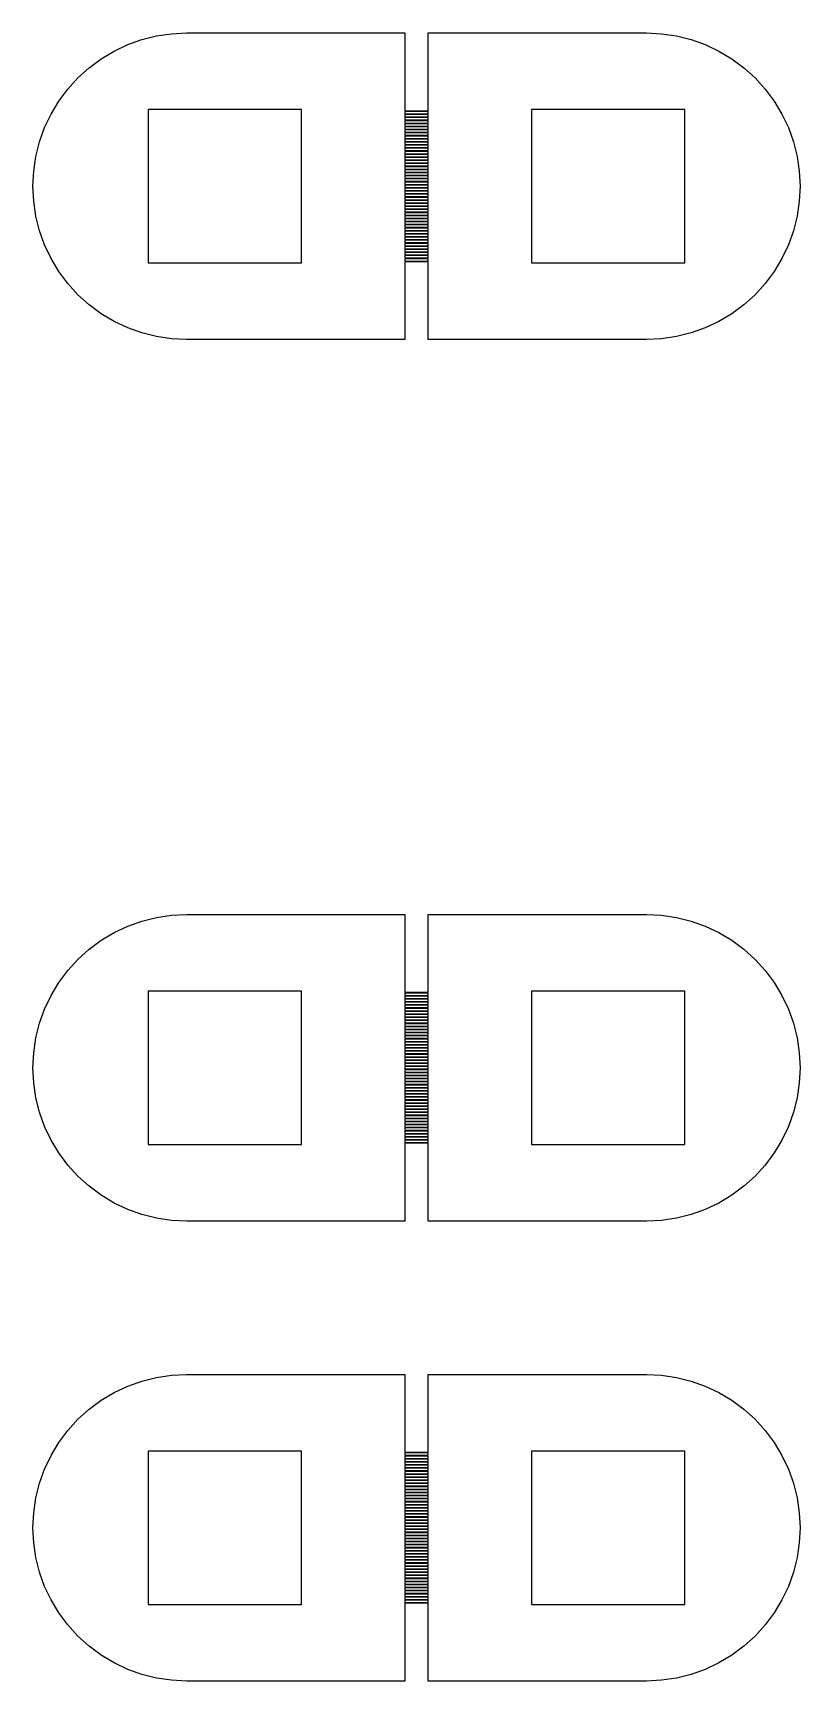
# Model space of a CAD drawing. Extents: x -16 to 83, y -18 to 83.
# Drawn here: x 36 to 46, y 36 to 57.5 of the extents above; entities that cross this region are included whole.
import ezdxf

# ---------------------------------------------------------------- set-up
doc = ezdxf.new("R2010")
doc.units = 0

msp = doc.modelspace()

# ---------------------------------------------------------------- linework, layer by layer
for p, q in [((37.2346, 57.3477), (37.4194, 57.4139)), ((37.4194, 57.4139), (37.6098, 57.4616)), ((37.6098, 57.4616), (37.804, 57.4904)), ((37.804, 57.4904), (38, 57.5)), ((38, 57.5), (40.85, 57.5)), ((40.85, 57.5), (40.85, 56.485)), ((41.15, 56.485), (41.15, 57.5)), ((41.15, 57.5), (44, 57.5)), ((44, 57.5), (44.196, 57.4904)), ((44.196, 57.4904), (44.3902, 57.4616)), ((44.3902, 57.4616), (44.5806, 57.4139)), ((44.5806, 57.4139), (44.7654, 57.3477)), ((36.8889, 57.1629), (37.0572, 57.2638)), ((37.0572, 57.2638), (37.2346, 57.3477)), ((44.7654, 57.3477), (44.9428, 57.2638)), ((44.9428, 57.2638), (45.1111, 57.1629)), ((36.5858, 56.9142), (36.7312, 57.046)), ((36.7312, 57.046), (36.8889, 57.1629)), ((45.1111, 57.1629), (45.2688, 57.046)), ((45.2688, 57.046), (45.4142, 56.9142)), ((36.3371, 56.6111), (36.454, 56.7688)), ((36.454, 56.7688), (36.5858, 56.9142)), ((45.4142, 56.9142), (45.546, 56.7688)), ((45.546, 56.7688), (45.6629, 56.6111)), ((36.2362, 56.4428), (36.3371, 56.6111)), ((45.6629, 56.6111), (45.7638, 56.4428)), ((36.1523, 56.2654), (36.2362, 56.4428)), ((39.5, 56.5), (37.5, 56.5)), ((37.5, 56.5), (37.5, 54.5)), ((39.5, 54.5), (39.5, 56.5)), ((40.85, 56.485), (41.15, 56.485)), ((41.15, 56.475), (40.85, 56.475)), ((40.85, 56.475), (40.85, 56.445)), ((40.85, 56.445), (41.15, 56.445)), ((41.15, 56.435), (40.85, 56.435)), ((40.85, 56.435), (40.85, 56.405)), ((40.85, 56.405), (41.15, 56.405)), ((41.15, 56.395), (40.85, 56.395)), ((40.85, 56.395), (40.85, 56.365)), ((40.85, 56.365), (41.15, 56.365)), ((41.15, 56.355), (40.85, 56.355)), ((40.85, 56.355), (40.85, 56.325)), ((41.15, 56.445), (41.15, 56.475)), ((41.15, 56.405), (41.15, 56.435)), ((41.15, 56.365), (41.15, 56.395)), ((41.15, 56.325), (41.15, 56.355)), ((44.5, 56.5), (42.5, 56.5)), ((42.5, 56.5), (42.5, 54.5)), ((44.5, 54.5), (44.5, 56.5)), ((45.7638, 56.4428), (45.8477, 56.2654)), ((36.0861, 56.0806), (36.1523, 56.2654)), ((40.85, 56.325), (41.15, 56.325)), ((41.15, 56.315), (40.85, 56.315)), ((40.85, 56.315), (40.85, 56.285)), ((40.85, 56.285), (41.15, 56.285)), ((41.15, 56.275), (40.85, 56.275)), ((40.85, 56.275), (40.85, 56.245)), ((40.85, 56.245), (41.15, 56.245)), ((41.15, 56.235), (40.85, 56.235)), ((40.85, 56.235), (40.85, 56.205)), ((40.85, 56.205), (41.15, 56.205)), ((41.15, 56.195), (40.85, 56.195)), ((40.85, 56.195), (40.85, 56.165)), ((40.85, 56.165), (41.15, 56.165)), ((41.15, 56.155), (40.85, 56.155)), ((40.85, 56.155), (40.85, 56.125)), ((40.85, 56.125), (41.15, 56.125)), ((41.15, 56.115), (40.85, 56.115)), ((40.85, 56.115), (40.85, 56.085)), ((41.15, 56.285), (41.15, 56.315)), ((41.15, 56.245), (41.15, 56.275)), ((41.15, 56.205), (41.15, 56.235)), ((41.15, 56.165), (41.15, 56.195)), ((41.15, 56.125), (41.15, 56.155)), ((41.15, 56.085), (41.15, 56.115)), ((45.8477, 56.2654), (45.9139, 56.0806)), ((36.0384, 55.8902), (36.0861, 56.0806)), ((40.85, 56.085), (41.15, 56.085)), ((41.15, 56.075), (40.85, 56.075)), ((40.85, 56.075), (40.85, 56.045)), ((40.85, 56.045), (41.15, 56.045)), ((41.15, 56.035), (40.85, 56.035)), ((40.85, 56.035), (40.85, 56.005)), ((40.85, 56.005), (41.15, 56.005)), ((41.15, 55.995), (40.85, 55.995)), ((40.85, 55.995), (40.85, 55.965)), ((40.85, 55.965), (41.15, 55.965)), ((41.15, 55.955), (40.85, 55.955)), ((40.85, 55.955), (40.85, 55.925)), ((40.85, 55.925), (41.15, 55.925)), ((41.15, 55.915), (40.85, 55.915)), ((40.85, 55.915), (40.85, 55.885)), ((41.15, 56.045), (41.15, 56.075)), ((41.15, 56.005), (41.15, 56.035)), ((41.15, 55.965), (41.15, 55.995)), ((41.15, 55.925), (41.15, 55.955)), ((41.15, 55.885), (41.15, 55.915)), ((45.9139, 56.0806), (45.9616, 55.8902)), ((36, 55.5), (36.0096, 55.696)), ((36.0096, 55.696), (36.0384, 55.8902)), ((40.85, 55.885), (41.15, 55.885)), ((41.15, 55.875), (40.85, 55.875)), ((40.85, 55.875), (40.85, 55.845)), ((40.85, 55.845), (41.15, 55.845)), ((41.15, 55.835), (40.85, 55.835)), ((40.85, 55.835), (40.85, 55.805)), ((40.85, 55.805), (41.15, 55.805)), ((41.15, 55.795), (40.85, 55.795)), ((40.85, 55.795), (40.85, 55.765)), ((40.85, 55.765), (41.15, 55.765)), ((41.15, 55.755), (40.85, 55.755)), ((40.85, 55.755), (40.85, 55.725)), ((40.85, 55.725), (41.15, 55.725)), ((41.15, 55.715), (40.85, 55.715)), ((40.85, 55.715), (40.85, 55.685)), ((40.85, 55.685), (41.15, 55.685)), ((41.15, 55.845), (41.15, 55.875)), ((41.15, 55.805), (41.15, 55.835)), ((41.15, 55.765), (41.15, 55.795)), ((41.15, 55.725), (41.15, 55.755)), ((41.15, 55.685), (41.15, 55.715)), ((45.9616, 55.8902), (45.9904, 55.696)), ((45.9904, 55.696), (46, 55.5)), ((36.0096, 55.304), (36, 55.5)), ((41.15, 55.675), (40.85, 55.675)), ((40.85, 55.675), (40.85, 55.645)), ((40.85, 55.645), (41.15, 55.645)), ((41.15, 55.635), (40.85, 55.635)), ((40.85, 55.635), (40.85, 55.605)), ((40.85, 55.605), (41.15, 55.605)), ((41.15, 55.595), (40.85, 55.595)), ((40.85, 55.595), (40.85, 55.565)), ((40.85, 55.565), (41.15, 55.565)), ((41.15, 55.555), (40.85, 55.555)), ((40.85, 55.555), (40.85, 55.525)), ((40.85, 55.525), (41.15, 55.525)), ((41.15, 55.515), (40.85, 55.515)), ((40.85, 55.515), (40.85, 55.485)), ((40.85, 55.485), (41.15, 55.485)), ((41.15, 55.475), (40.85, 55.475)), ((40.85, 55.475), (40.85, 55.445)), ((41.15, 55.645), (41.15, 55.675)), ((41.15, 55.605), (41.15, 55.635)), ((41.15, 55.565), (41.15, 55.595)), ((41.15, 55.525), (41.15, 55.555)), ((41.15, 55.485), (41.15, 55.515)), ((41.15, 55.445), (41.15, 55.475)), ((46, 55.5), (45.9904, 55.304)), ((36.0384, 55.1098), (36.0096, 55.304)), ((40.85, 55.445), (41.15, 55.445)), ((41.15, 55.435), (40.85, 55.435)), ((40.85, 55.435), (40.85, 55.405)), ((40.85, 55.405), (41.15, 55.405)), ((41.15, 55.395), (40.85, 55.395)), ((40.85, 55.395), (40.85, 55.365)), ((40.85, 55.365), (41.15, 55.365)), ((41.15, 55.355), (40.85, 55.355)), ((40.85, 55.355), (40.85, 55.325)), ((40.85, 55.325), (41.15, 55.325)), ((41.15, 55.315), (40.85, 55.315)), ((40.85, 55.315), (40.85, 55.285)), ((40.85, 55.285), (41.15, 55.285)), ((41.15, 55.275), (40.85, 55.275)), ((40.85, 55.275), (40.85, 55.245)), ((41.15, 55.405), (41.15, 55.435)), ((41.15, 55.365), (41.15, 55.395)), ((41.15, 55.325), (41.15, 55.355)), ((41.15, 55.285), (41.15, 55.315)), ((41.15, 55.245), (41.15, 55.275)), ((45.9904, 55.304), (45.9616, 55.1098)), ((36.0861, 54.9194), (36.0384, 55.1098)), ((40.85, 55.245), (41.15, 55.245)), ((41.15, 55.235), (40.85, 55.235)), ((40.85, 55.235), (40.85, 55.205)), ((40.85, 55.205), (41.15, 55.205)), ((41.15, 55.195), (40.85, 55.195)), ((40.85, 55.195), (40.85, 55.165)), ((40.85, 55.165), (41.15, 55.165)), ((41.15, 55.155), (40.85, 55.155)), ((40.85, 55.155), (40.85, 55.125)), ((40.85, 55.125), (41.15, 55.125)), ((41.15, 55.115), (40.85, 55.115)), ((40.85, 55.115), (40.85, 55.085)), ((40.85, 55.085), (41.15, 55.085)), ((41.15, 55.075), (40.85, 55.075)), ((40.85, 55.075), (40.85, 55.045)), ((40.85, 55.045), (41.15, 55.045)), ((41.15, 55.205), (41.15, 55.235)), ((41.15, 55.165), (41.15, 55.195)), ((41.15, 55.125), (41.15, 55.155)), ((41.15, 55.085), (41.15, 55.115)), ((41.15, 55.045), (41.15, 55.075)), ((45.9616, 55.1098), (45.9139, 54.9194)), ((36.1523, 54.7346), (36.0861, 54.9194)), ((41.15, 55.035), (40.85, 55.035)), ((40.85, 55.035), (40.85, 55.005)), ((40.85, 55.005), (41.15, 55.005)), ((41.15, 54.995), (40.85, 54.995)), ((40.85, 54.995), (40.85, 54.965)), ((40.85, 54.965), (41.15, 54.965)), ((41.15, 54.955), (40.85, 54.955)), ((40.85, 54.955), (40.85, 54.925)), ((40.85, 54.925), (41.15, 54.925)), ((41.15, 54.915), (40.85, 54.915)), ((40.85, 54.915), (40.85, 54.885)), ((40.85, 54.885), (41.15, 54.885)), ((41.15, 54.875), (40.85, 54.875)), ((40.85, 54.875), (40.85, 54.845)), ((40.85, 54.845), (41.15, 54.845)), ((41.15, 54.835), (40.85, 54.835)), ((40.85, 54.835), (40.85, 54.805)), ((41.15, 55.005), (41.15, 55.035)), ((41.15, 54.965), (41.15, 54.995)), ((41.15, 54.925), (41.15, 54.955)), ((41.15, 54.885), (41.15, 54.915)), ((41.15, 54.845), (41.15, 54.875)), ((41.15, 54.805), (41.15, 54.835)), ((45.9139, 54.9194), (45.8477, 54.7346)), ((36.2362, 54.5572), (36.1523, 54.7346)), ((40.85, 54.805), (41.15, 54.805)), ((41.15, 54.795), (40.85, 54.795)), ((40.85, 54.795), (40.85, 54.765)), ((40.85, 54.765), (41.15, 54.765)), ((41.15, 54.755), (40.85, 54.755)), ((40.85, 54.755), (40.85, 54.725)), ((40.85, 54.725), (41.15, 54.725)), ((41.15, 54.715), (40.85, 54.715)), ((40.85, 54.715), (40.85, 54.685)), ((40.85, 54.685), (41.15, 54.685)), ((41.15, 54.675), (40.85, 54.675)), ((40.85, 54.675), (40.85, 54.645)), ((40.85, 54.645), (41.15, 54.645)), ((41.15, 54.635), (40.85, 54.635)), ((40.85, 54.635), (40.85, 54.605)), ((41.15, 54.765), (41.15, 54.795)), ((41.15, 54.725), (41.15, 54.755)), ((41.15, 54.685), (41.15, 54.715)), ((41.15, 54.645), (41.15, 54.675)), ((41.15, 54.605), (41.15, 54.635)), ((45.8477, 54.7346), (45.7638, 54.5572)), ((36.3371, 54.3889), (36.2362, 54.5572)), ((37.5, 54.5), (39.5, 54.5)), ((40.85, 54.605), (41.15, 54.605)), ((41.15, 54.595), (40.85, 54.595)), ((40.85, 54.595), (40.85, 54.565)), ((40.85, 54.565), (41.15, 54.565)), ((41.15, 54.555), (40.85, 54.555)), ((40.85, 54.555), (40.85, 54.525)), ((40.85, 54.525), (41.15, 54.525)), ((41.15, 54.515), (40.85, 54.515)), ((40.85, 54.515), (40.85, 53.5)), ((41.15, 54.565), (41.15, 54.595)), ((41.15, 54.525), (41.15, 54.555)), ((41.15, 53.5), (41.15, 54.515)), ((42.5, 54.5), (44.5, 54.5)), ((45.7638, 54.5572), (45.6629, 54.3889)), ((36.454, 54.2312), (36.3371, 54.3889)), ((36.5858, 54.0858), (36.454, 54.2312)), ((45.546, 54.2312), (45.4142, 54.0858)), ((45.6629, 54.3889), (45.546, 54.2312)), ((36.7312, 53.954), (36.5858, 54.0858)), ((45.4142, 54.0858), (45.2688, 53.954)), ((36.8889, 53.8371), (36.7312, 53.954)), ((37.0572, 53.7362), (36.8889, 53.8371)), ((45.1111, 53.8371), (44.9428, 53.7362)), ((45.2688, 53.954), (45.1111, 53.8371)), ((37.2346, 53.6523), (37.0572, 53.7362)), ((37.4194, 53.5861), (37.2346, 53.6523)), ((37.6098, 53.5384), (37.4194, 53.5861)), ((37.804, 53.5096), (37.6098, 53.5384)), ((44.3902, 53.5384), (44.196, 53.5096)), ((44.5806, 53.5861), (44.3902, 53.5384)), ((44.7654, 53.6523), (44.5806, 53.5861)), ((44.9428, 53.7362), (44.7654, 53.6523)), ((38, 53.5), (37.804, 53.5096)), ((40.85, 53.5), (38, 53.5)), ((44, 53.5), (41.15, 53.5)), ((44.196, 53.5096), (44, 53.5)), ((37.0572, 45.7638), (37.2346, 45.8477)), ((37.2346, 45.8477), (37.4194, 45.9139)), ((37.4194, 45.9139), (37.6098, 45.9616)), ((37.6098, 45.9616), (37.804, 45.9904)), ((37.804, 45.9904), (38, 46)), ((38, 46), (40.85, 46)), ((40.85, 46), (40.85, 44.985)), ((41.15, 44.985), (41.15, 46)), ((41.15, 46), (44, 46)), ((44, 46), (44.196, 45.9904)), ((44.196, 45.9904), (44.3902, 45.9616)), ((44.3902, 45.9616), (44.5806, 45.9139)), ((44.5806, 45.9139), (44.7654, 45.8477)), ((44.7654, 45.8477), (44.9428, 45.7638)), ((36.7312, 45.546), (36.8889, 45.6629)), ((36.8889, 45.6629), (37.0572, 45.7638)), ((44.9428, 45.7638), (45.1111, 45.6629)), ((45.1111, 45.6629), (45.2688, 45.546)), ((36.454, 45.2688), (36.5858, 45.4142)), ((36.5858, 45.4142), (36.7312, 45.546)), ((45.2688, 45.546), (45.4142, 45.4142)), ((45.4142, 45.4142), (45.546, 45.2688)), ((36.3371, 45.1111), (36.454, 45.2688)), ((45.546, 45.2688), (45.6629, 45.1111)), ((36.1523, 44.7654), (36.2362, 44.9428)), ((36.2362, 44.9428), (36.3371, 45.1111)), ((39.5, 45), (37.5, 45)), ((37.5, 45), (37.5, 43)), ((39.5, 43), (39.5, 45)), ((40.85, 44.985), (41.15, 44.985)), ((41.15, 44.975), (40.85, 44.975)), ((40.85, 44.975), (40.85, 44.945)), ((40.85, 44.945), (41.15, 44.945)), ((41.15, 44.935), (40.85, 44.935)), ((40.85, 44.935), (40.85, 44.905)), ((41.15, 44.945), (41.15, 44.975)), ((41.15, 44.905), (41.15, 44.935)), ((44.5, 45), (42.5, 45)), ((42.5, 45), (42.5, 43)), ((44.5, 43), (44.5, 45)), ((45.6629, 45.1111), (45.7638, 44.9428)), ((45.7638, 44.9428), (45.8477, 44.7654)), ((36.0861, 44.5806), (36.1523, 44.7654)), ((40.85, 44.905), (41.15, 44.905)), ((41.15, 44.895), (40.85, 44.895)), ((40.85, 44.895), (40.85, 44.865)), ((40.85, 44.865), (41.15, 44.865)), ((41.15, 44.855), (40.85, 44.855)), ((40.85, 44.855), (40.85, 44.825)), ((40.85, 44.825), (41.15, 44.825)), ((41.15, 44.815), (40.85, 44.815)), ((40.85, 44.815), (40.85, 44.785)), ((40.85, 44.785), (41.15, 44.785)), ((41.15, 44.775), (40.85, 44.775)), ((40.85, 44.775), (40.85, 44.745)), ((40.85, 44.745), (41.15, 44.745)), ((41.15, 44.735), (40.85, 44.735)), ((40.85, 44.735), (40.85, 44.705)), ((41.15, 44.865), (41.15, 44.895)), ((41.15, 44.825), (41.15, 44.855)), ((41.15, 44.785), (41.15, 44.815)), ((41.15, 44.745), (41.15, 44.775)), ((41.15, 44.705), (41.15, 44.735)), ((45.8477, 44.7654), (45.9139, 44.5806)), ((36.0384, 44.3902), (36.0861, 44.5806)), ((40.85, 44.705), (41.15, 44.705)), ((41.15, 44.695), (40.85, 44.695)), ((40.85, 44.695), (40.85, 44.665)), ((40.85, 44.665), (41.15, 44.665)), ((41.15, 44.655), (40.85, 44.655)), ((40.85, 44.655), (40.85, 44.625)), ((40.85, 44.625), (41.15, 44.625)), ((41.15, 44.615), (40.85, 44.615)), ((40.85, 44.615), (40.85, 44.585)), ((40.85, 44.585), (41.15, 44.585)), ((41.15, 44.575), (40.85, 44.575)), ((40.85, 44.575), (40.85, 44.545)), ((40.85, 44.545), (41.15, 44.545)), ((41.15, 44.535), (40.85, 44.535)), ((40.85, 44.535), (40.85, 44.505)), ((40.85, 44.505), (41.15, 44.505)), ((41.15, 44.665), (41.15, 44.695)), ((41.15, 44.625), (41.15, 44.655)), ((41.15, 44.585), (41.15, 44.615)), ((41.15, 44.545), (41.15, 44.575)), ((41.15, 44.505), (41.15, 44.535)), ((45.9139, 44.5806), (45.9616, 44.3902)), ((36.0096, 44.196), (36.0384, 44.3902)), ((41.15, 44.495), (40.85, 44.495)), ((40.85, 44.495), (40.85, 44.465)), ((40.85, 44.465), (41.15, 44.465)), ((41.15, 44.455), (40.85, 44.455)), ((40.85, 44.455), (40.85, 44.425)), ((40.85, 44.425), (41.15, 44.425)), ((41.15, 44.415), (40.85, 44.415)), ((40.85, 44.415), (40.85, 44.385)), ((40.85, 44.385), (41.15, 44.385)), ((41.15, 44.375), (40.85, 44.375)), ((40.85, 44.375), (40.85, 44.345)), ((40.85, 44.345), (41.15, 44.345)), ((41.15, 44.335), (40.85, 44.335)), ((40.85, 44.335), (40.85, 44.305)), ((40.85, 44.305), (41.15, 44.305)), ((41.15, 44.295), (40.85, 44.295)), ((40.85, 44.295), (40.85, 44.265)), ((41.15, 44.465), (41.15, 44.495)), ((41.15, 44.425), (41.15, 44.455)), ((41.15, 44.385), (41.15, 44.415)), ((41.15, 44.345), (41.15, 44.375)), ((41.15, 44.305), (41.15, 44.335)), ((41.15, 44.265), (41.15, 44.295)), ((45.9616, 44.3902), (45.9904, 44.196)), ((36, 44), (36.0096, 44.196)), ((40.85, 44.265), (41.15, 44.265)), ((41.15, 44.255), (40.85, 44.255)), ((40.85, 44.255), (40.85, 44.225)), ((40.85, 44.225), (41.15, 44.225)), ((41.15, 44.215), (40.85, 44.215)), ((40.85, 44.215), (40.85, 44.185)), ((40.85, 44.185), (41.15, 44.185)), ((41.15, 44.175), (40.85, 44.175)), ((40.85, 44.175), (40.85, 44.145)), ((40.85, 44.145), (41.15, 44.145)), ((41.15, 44.135), (40.85, 44.135)), ((40.85, 44.135), (40.85, 44.105)), ((40.85, 44.105), (41.15, 44.105)), ((41.15, 44.095), (40.85, 44.095)), ((40.85, 44.095), (40.85, 44.065)), ((41.15, 44.225), (41.15, 44.255)), ((41.15, 44.185), (41.15, 44.215)), ((41.15, 44.145), (41.15, 44.175)), ((41.15, 44.105), (41.15, 44.135)), ((41.15, 44.065), (41.15, 44.095)), ((45.9904, 44.196), (46, 44)), ((36.0096, 43.804), (36, 44)), ((40.85, 44.065), (41.15, 44.065)), ((41.15, 44.055), (40.85, 44.055)), ((40.85, 44.055), (40.85, 44.025)), ((40.85, 44.025), (41.15, 44.025)), ((41.15, 44.015), (40.85, 44.015)), ((40.85, 44.015), (40.85, 43.985)), ((40.85, 43.985), (41.15, 43.985)), ((41.15, 43.975), (40.85, 43.975)), ((40.85, 43.975), (40.85, 43.945)), ((40.85, 43.945), (41.15, 43.945)), ((41.15, 43.935), (40.85, 43.935)), ((40.85, 43.935), (40.85, 43.905)), ((40.85, 43.905), (41.15, 43.905)), ((41.15, 43.895), (40.85, 43.895)), ((40.85, 43.895), (40.85, 43.865)), ((40.85, 43.865), (41.15, 43.865)), ((41.15, 44.025), (41.15, 44.055)), ((41.15, 43.985), (41.15, 44.015)), ((41.15, 43.945), (41.15, 43.975)), ((41.15, 43.905), (41.15, 43.935)), ((41.15, 43.865), (41.15, 43.895)), ((46, 44), (45.9904, 43.804)), ((36.0384, 43.6098), (36.0096, 43.804)), ((41.15, 43.855), (40.85, 43.855)), ((40.85, 43.855), (40.85, 43.825)), ((40.85, 43.825), (41.15, 43.825)), ((41.15, 43.815), (40.85, 43.815)), ((40.85, 43.815), (40.85, 43.785)), ((40.85, 43.785), (41.15, 43.785)), ((41.15, 43.775), (40.85, 43.775)), ((40.85, 43.775), (40.85, 43.745)), ((40.85, 43.745), (41.15, 43.745)), ((41.15, 43.735), (40.85, 43.735)), ((40.85, 43.735), (40.85, 43.705)), ((40.85, 43.705), (41.15, 43.705)), ((41.15, 43.695), (40.85, 43.695)), ((40.85, 43.695), (40.85, 43.665)), ((40.85, 43.665), (41.15, 43.665)), ((41.15, 43.655), (40.85, 43.655)), ((40.85, 43.655), (40.85, 43.625)), ((41.15, 43.825), (41.15, 43.855)), ((41.15, 43.785), (41.15, 43.815)), ((41.15, 43.745), (41.15, 43.775)), ((41.15, 43.705), (41.15, 43.735)), ((41.15, 43.665), (41.15, 43.695)), ((41.15, 43.625), (41.15, 43.655)), ((45.9904, 43.804), (45.9616, 43.6098)), ((36.0861, 43.4194), (36.0384, 43.6098)), ((40.85, 43.625), (41.15, 43.625)), ((41.15, 43.615), (40.85, 43.615)), ((40.85, 43.615), (40.85, 43.585)), ((40.85, 43.585), (41.15, 43.585)), ((41.15, 43.575), (40.85, 43.575)), ((40.85, 43.575), (40.85, 43.545)), ((40.85, 43.545), (41.15, 43.545)), ((41.15, 43.535), (40.85, 43.535)), ((40.85, 43.535), (40.85, 43.505)), ((40.85, 43.505), (41.15, 43.505)), ((41.15, 43.495), (40.85, 43.495)), ((40.85, 43.495), (40.85, 43.465)), ((40.85, 43.465), (41.15, 43.465)), ((41.15, 43.455), (40.85, 43.455)), ((40.85, 43.455), (40.85, 43.425)), ((41.15, 43.585), (41.15, 43.615)), ((41.15, 43.545), (41.15, 43.575)), ((41.15, 43.505), (41.15, 43.535)), ((41.15, 43.465), (41.15, 43.495)), ((41.15, 43.425), (41.15, 43.455)), ((45.9616, 43.6098), (45.9139, 43.4194)), ((36.1523, 43.2346), (36.0861, 43.4194)), ((36.2362, 43.0572), (36.1523, 43.2346)), ((40.85, 43.425), (41.15, 43.425)), ((41.15, 43.415), (40.85, 43.415)), ((40.85, 43.415), (40.85, 43.385)), ((40.85, 43.385), (41.15, 43.385)), ((41.15, 43.375), (40.85, 43.375)), ((40.85, 43.375), (40.85, 43.345)), ((40.85, 43.345), (41.15, 43.345)), ((41.15, 43.335), (40.85, 43.335)), ((40.85, 43.335), (40.85, 43.305)), ((40.85, 43.305), (41.15, 43.305)), ((41.15, 43.295), (40.85, 43.295)), ((40.85, 43.295), (40.85, 43.265)), ((40.85, 43.265), (41.15, 43.265)), ((41.15, 43.255), (40.85, 43.255)), ((40.85, 43.255), (40.85, 43.225)), ((40.85, 43.225), (41.15, 43.225)), ((41.15, 43.215), (40.85, 43.215)), ((40.85, 43.215), (40.85, 43.185)), ((41.15, 43.385), (41.15, 43.415)), ((41.15, 43.345), (41.15, 43.375)), ((41.15, 43.305), (41.15, 43.335)), ((41.15, 43.265), (41.15, 43.295)), ((41.15, 43.225), (41.15, 43.255)), ((41.15, 43.185), (41.15, 43.215)), ((45.8477, 43.2346), (45.7638, 43.0572)), ((45.9139, 43.4194), (45.8477, 43.2346)), ((36.3371, 42.8889), (36.2362, 43.0572)), ((37.5, 43), (39.5, 43)), ((40.85, 43.185), (41.15, 43.185)), ((41.15, 43.175), (40.85, 43.175)), ((40.85, 43.175), (40.85, 43.145)), ((40.85, 43.145), (41.15, 43.145)), ((41.15, 43.135), (40.85, 43.135)), ((40.85, 43.135), (40.85, 43.105)), ((40.85, 43.105), (41.15, 43.105)), ((41.15, 43.095), (40.85, 43.095)), ((40.85, 43.095), (40.85, 43.065)), ((40.85, 43.065), (41.15, 43.065)), ((41.15, 43.055), (40.85, 43.055)), ((40.85, 43.055), (40.85, 43.025)), ((40.85, 43.025), (41.15, 43.025)), ((41.15, 43.015), (40.85, 43.015)), ((40.85, 43.015), (40.85, 42)), ((41.15, 43.145), (41.15, 43.175)), ((41.15, 43.105), (41.15, 43.135)), ((41.15, 43.065), (41.15, 43.095)), ((41.15, 43.025), (41.15, 43.055)), ((41.15, 42), (41.15, 43.015)), ((42.5, 43), (44.5, 43)), ((45.7638, 43.0572), (45.6629, 42.8889)), ((36.454, 42.7312), (36.3371, 42.8889)), ((45.6629, 42.8889), (45.546, 42.7312)), ((36.5858, 42.5858), (36.454, 42.7312)), ((36.7312, 42.454), (36.5858, 42.5858)), ((45.4142, 42.5858), (45.2688, 42.454)), ((45.546, 42.7312), (45.4142, 42.5858)), ((36.8889, 42.3371), (36.7312, 42.454)), ((45.2688, 42.454), (45.1111, 42.3371)), ((37.0572, 42.2362), (36.8889, 42.3371)), ((37.2346, 42.1523), (37.0572, 42.2362)), ((37.4194, 42.0861), (37.2346, 42.1523)), ((44.7654, 42.1523), (44.5806, 42.0861)), ((44.9428, 42.2362), (44.7654, 42.1523)), ((45.1111, 42.3371), (44.9428, 42.2362)), ((37.6098, 42.0384), (37.4194, 42.0861)), ((37.804, 42.0096), (37.6098, 42.0384)), ((38, 42), (37.804, 42.0096)), ((40.85, 42), (38, 42)), ((44, 42), (41.15, 42)), ((44.196, 42.0096), (44, 42)), ((44.3902, 42.0384), (44.196, 42.0096)), ((44.5806, 42.0861), (44.3902, 42.0384)), ((37.6098, 39.9616), (37.804, 39.9904)), ((37.804, 39.9904), (38, 40)), ((38, 40), (40.85, 40)), ((40.85, 40), (40.85, 38.985)), ((41.15, 38.985), (41.15, 40)), ((41.15, 40), (44, 40)), ((44, 40), (44.196, 39.9904)), ((44.196, 39.9904), (44.3902, 39.9616)), ((37.0572, 39.7638), (37.2346, 39.8477)), ((37.2346, 39.8477), (37.4194, 39.9139)), ((37.4194, 39.9139), (37.6098, 39.9616)), ((44.3902, 39.9616), (44.5806, 39.9139)), ((44.5806, 39.9139), (44.7654, 39.8477)), ((44.7654, 39.8477), (44.9428, 39.7638)), ((36.7312, 39.546), (36.8889, 39.6629)), ((36.8889, 39.6629), (37.0572, 39.7638)), ((44.9428, 39.7638), (45.1111, 39.6629)), ((45.1111, 39.6629), (45.2688, 39.546)), ((36.454, 39.2688), (36.5858, 39.4142)), ((36.5858, 39.4142), (36.7312, 39.546)), ((45.2688, 39.546), (45.4142, 39.4142)), ((45.4142, 39.4142), (45.546, 39.2688)), ((36.3371, 39.1111), (36.454, 39.2688)), ((45.546, 39.2688), (45.6629, 39.1111)), ((36.1523, 38.7654), (36.2362, 38.9428)), ((36.2362, 38.9428), (36.3371, 39.1111)), ((39.5, 39), (37.5, 39)), ((37.5, 39), (37.5, 37)), ((39.5, 37), (39.5, 39)), ((40.85, 38.985), (41.15, 38.985)), ((41.15, 38.975), (40.85, 38.975)), ((40.85, 38.975), (40.85, 38.945)), ((40.85, 38.945), (41.15, 38.945)), ((41.15, 38.935), (40.85, 38.935)), ((40.85, 38.935), (40.85, 38.905)), ((41.15, 38.945), (41.15, 38.975)), ((41.15, 38.905), (41.15, 38.935)), ((44.5, 39), (42.5, 39)), ((42.5, 39), (42.5, 37)), ((44.5, 37), (44.5, 39)), ((45.6629, 39.1111), (45.7638, 38.9428)), ((45.7638, 38.9428), (45.8477, 38.7654)), ((36.0861, 38.5806), (36.1523, 38.7654)), ((40.85, 38.905), (41.15, 38.905)), ((41.15, 38.895), (40.85, 38.895)), ((40.85, 38.895), (40.85, 38.865)), ((40.85, 38.865), (41.15, 38.865)), ((41.15, 38.855), (40.85, 38.855)), ((40.85, 38.855), (40.85, 38.825)), ((40.85, 38.825), (41.15, 38.825)), ((41.15, 38.815), (40.85, 38.815)), ((40.85, 38.815), (40.85, 38.785)), ((40.85, 38.785), (41.15, 38.785)), ((41.15, 38.775), (40.85, 38.775)), ((40.85, 38.775), (40.85, 38.745)), ((40.85, 38.745), (41.15, 38.745)), ((41.15, 38.735), (40.85, 38.735)), ((40.85, 38.735), (40.85, 38.705)), ((40.85, 38.705), (41.15, 38.705)), ((41.15, 38.865), (41.15, 38.895)), ((41.15, 38.825), (41.15, 38.855)), ((41.15, 38.785), (41.15, 38.815)), ((41.15, 38.745), (41.15, 38.775)), ((41.15, 38.705), (41.15, 38.735)), ((45.8477, 38.7654), (45.9139, 38.5806)), ((36.0384, 38.3902), (36.0861, 38.5806)), ((41.15, 38.695), (40.85, 38.695)), ((40.85, 38.695), (40.85, 38.665)), ((40.85, 38.665), (41.15, 38.665)), ((41.15, 38.655), (40.85, 38.655)), ((40.85, 38.655), (40.85, 38.625)), ((40.85, 38.625), (41.15, 38.625)), ((41.15, 38.615), (40.85, 38.615)), ((40.85, 38.615), (40.85, 38.585)), ((40.85, 38.585), (41.15, 38.585)), ((41.15, 38.575), (40.85, 38.575)), ((40.85, 38.575), (40.85, 38.545)), ((40.85, 38.545), (41.15, 38.545)), ((41.15, 38.535), (40.85, 38.535)), ((40.85, 38.535), (40.85, 38.505)), ((40.85, 38.505), (41.15, 38.505)), ((41.15, 38.495), (40.85, 38.495)), ((40.85, 38.495), (40.85, 38.465)), ((41.15, 38.665), (41.15, 38.695)), ((41.15, 38.625), (41.15, 38.655)), ((41.15, 38.585), (41.15, 38.615)), ((41.15, 38.545), (41.15, 38.575)), ((41.15, 38.505), (41.15, 38.535)), ((41.15, 38.465), (41.15, 38.495)), ((45.9139, 38.5806), (45.9616, 38.3902)), ((36.0096, 38.196), (36.0384, 38.3902)), ((40.85, 38.465), (41.15, 38.465)), ((41.15, 38.455), (40.85, 38.455)), ((40.85, 38.455), (40.85, 38.425)), ((40.85, 38.425), (41.15, 38.425)), ((41.15, 38.415), (40.85, 38.415)), ((40.85, 38.415), (40.85, 38.385)), ((40.85, 38.385), (41.15, 38.385)), ((41.15, 38.375), (40.85, 38.375)), ((40.85, 38.375), (40.85, 38.345)), ((40.85, 38.345), (41.15, 38.345)), ((41.15, 38.335), (40.85, 38.335)), ((40.85, 38.335), (40.85, 38.305)), ((40.85, 38.305), (41.15, 38.305)), ((41.15, 38.295), (40.85, 38.295)), ((40.85, 38.295), (40.85, 38.265)), ((41.15, 38.425), (41.15, 38.455)), ((41.15, 38.385), (41.15, 38.415)), ((41.15, 38.345), (41.15, 38.375)), ((41.15, 38.305), (41.15, 38.335)), ((41.15, 38.265), (41.15, 38.295)), ((45.9616, 38.3902), (45.9904, 38.196)), ((36, 38), (36.0096, 38.196)), ((40.85, 38.265), (41.15, 38.265)), ((41.15, 38.255), (40.85, 38.255)), ((40.85, 38.255), (40.85, 38.225)), ((40.85, 38.225), (41.15, 38.225)), ((41.15, 38.215), (40.85, 38.215)), ((40.85, 38.215), (40.85, 38.185)), ((40.85, 38.185), (41.15, 38.185)), ((41.15, 38.175), (40.85, 38.175)), ((40.85, 38.175), (40.85, 38.145)), ((40.85, 38.145), (41.15, 38.145)), ((41.15, 38.135), (40.85, 38.135)), ((40.85, 38.135), (40.85, 38.105)), ((40.85, 38.105), (41.15, 38.105)), ((41.15, 38.095), (40.85, 38.095)), ((40.85, 38.095), (40.85, 38.065)), ((40.85, 38.065), (41.15, 38.065)), ((41.15, 38.055), (40.85, 38.055)), ((40.85, 38.055), (40.85, 38.025)), ((41.15, 38.225), (41.15, 38.255)), ((41.15, 38.185), (41.15, 38.215)), ((41.15, 38.145), (41.15, 38.175)), ((41.15, 38.105), (41.15, 38.135)), ((41.15, 38.065), (41.15, 38.095)), ((41.15, 38.025), (41.15, 38.055)), ((45.9904, 38.196), (46, 38)), ((36.0096, 37.804), (36, 38)), ((40.85, 38.025), (41.15, 38.025)), ((41.15, 38.015), (40.85, 38.015)), ((40.85, 38.015), (40.85, 37.985)), ((40.85, 37.985), (41.15, 37.985)), ((41.15, 37.975), (40.85, 37.975)), ((40.85, 37.975), (40.85, 37.945)), ((40.85, 37.945), (41.15, 37.945)), ((41.15, 37.935), (40.85, 37.935)), ((40.85, 37.935), (40.85, 37.905)), ((40.85, 37.905), (41.15, 37.905)), ((41.15, 37.895), (40.85, 37.895)), ((40.85, 37.895), (40.85, 37.865)), ((40.85, 37.865), (41.15, 37.865)), ((41.15, 37.855), (40.85, 37.855)), ((40.85, 37.855), (40.85, 37.825)), ((41.15, 37.985), (41.15, 38.015)), ((41.15, 37.945), (41.15, 37.975)), ((41.15, 37.905), (41.15, 37.935)), ((41.15, 37.865), (41.15, 37.895)), ((41.15, 37.825), (41.15, 37.855)), ((46, 38), (45.9904, 37.804)), ((36.0384, 37.6098), (36.0096, 37.804)), ((40.85, 37.825), (41.15, 37.825)), ((41.15, 37.815), (40.85, 37.815)), ((40.85, 37.815), (40.85, 37.785)), ((40.85, 37.785), (41.15, 37.785)), ((41.15, 37.775), (40.85, 37.775)), ((40.85, 37.775), (40.85, 37.745)), ((40.85, 37.745), (41.15, 37.745)), ((41.15, 37.735), (40.85, 37.735)), ((40.85, 37.735), (40.85, 37.705)), ((40.85, 37.705), (41.15, 37.705)), ((41.15, 37.695), (40.85, 37.695)), ((40.85, 37.695), (40.85, 37.665)), ((40.85, 37.665), (41.15, 37.665)), ((41.15, 37.655), (40.85, 37.655)), ((40.85, 37.655), (40.85, 37.625)), ((40.85, 37.625), (41.15, 37.625)), ((41.15, 37.785), (41.15, 37.815)), ((41.15, 37.745), (41.15, 37.775)), ((41.15, 37.705), (41.15, 37.735)), ((41.15, 37.665), (41.15, 37.695)), ((41.15, 37.625), (41.15, 37.655)), ((45.9904, 37.804), (45.9616, 37.6098)), ((36.0861, 37.4194), (36.0384, 37.6098)), ((36.1523, 37.2346), (36.0861, 37.4194)), ((41.15, 37.615), (40.85, 37.615)), ((40.85, 37.615), (40.85, 37.585)), ((40.85, 37.585), (41.15, 37.585)), ((41.15, 37.575), (40.85, 37.575)), ((40.85, 37.575), (40.85, 37.545)), ((40.85, 37.545), (41.15, 37.545)), ((41.15, 37.535), (40.85, 37.535)), ((40.85, 37.535), (40.85, 37.505)), ((40.85, 37.505), (41.15, 37.505)), ((41.15, 37.495), (40.85, 37.495)), ((40.85, 37.495), (40.85, 37.465)), ((40.85, 37.465), (41.15, 37.465)), ((41.15, 37.455), (40.85, 37.455)), ((40.85, 37.455), (40.85, 37.425)), ((40.85, 37.425), (41.15, 37.425)), ((41.15, 37.415), (40.85, 37.415)), ((40.85, 37.415), (40.85, 37.385)), ((41.15, 37.585), (41.15, 37.615)), ((41.15, 37.545), (41.15, 37.575)), ((41.15, 37.505), (41.15, 37.535)), ((41.15, 37.465), (41.15, 37.495)), ((41.15, 37.425), (41.15, 37.455)), ((41.15, 37.385), (41.15, 37.415)), ((45.9139, 37.4194), (45.8477, 37.2346)), ((45.9616, 37.6098), (45.9139, 37.4194)), ((36.2362, 37.0572), (36.1523, 37.2346)), ((40.85, 37.385), (41.15, 37.385)), ((41.15, 37.375), (40.85, 37.375)), ((40.85, 37.375), (40.85, 37.345)), ((40.85, 37.345), (41.15, 37.345)), ((41.15, 37.335), (40.85, 37.335)), ((40.85, 37.335), (40.85, 37.305)), ((40.85, 37.305), (41.15, 37.305)), ((41.15, 37.295), (40.85, 37.295)), ((40.85, 37.295), (40.85, 37.265)), ((40.85, 37.265), (41.15, 37.265)), ((41.15, 37.255), (40.85, 37.255)), ((40.85, 37.255), (40.85, 37.225)), ((40.85, 37.225), (41.15, 37.225)), ((41.15, 37.215), (40.85, 37.215)), ((40.85, 37.215), (40.85, 37.185)), ((41.15, 37.345), (41.15, 37.375)), ((41.15, 37.305), (41.15, 37.335)), ((41.15, 37.265), (41.15, 37.295)), ((41.15, 37.225), (41.15, 37.255)), ((41.15, 37.185), (41.15, 37.215)), ((45.8477, 37.2346), (45.7638, 37.0572)), ((36.3371, 36.8889), (36.2362, 37.0572)), ((37.5, 37), (39.5, 37)), ((40.85, 37.185), (41.15, 37.185)), ((41.15, 37.175), (40.85, 37.175)), ((40.85, 37.175), (40.85, 37.145)), ((40.85, 37.145), (41.15, 37.145)), ((41.15, 37.135), (40.85, 37.135)), ((40.85, 37.135), (40.85, 37.105)), ((40.85, 37.105), (41.15, 37.105)), ((41.15, 37.095), (40.85, 37.095)), ((40.85, 37.095), (40.85, 37.065)), ((40.85, 37.065), (41.15, 37.065)), ((41.15, 37.055), (40.85, 37.055)), ((40.85, 37.055), (40.85, 37.025)), ((40.85, 37.025), (41.15, 37.025)), ((41.15, 37.015), (40.85, 37.015)), ((40.85, 37.015), (40.85, 36)), ((41.15, 37.145), (41.15, 37.175)), ((41.15, 37.105), (41.15, 37.135)), ((41.15, 37.065), (41.15, 37.095)), ((41.15, 37.025), (41.15, 37.055)), ((41.15, 36), (41.15, 37.015)), ((42.5, 37), (44.5, 37)), ((45.7638, 37.0572), (45.6629, 36.8889)), ((36.454, 36.7312), (36.3371, 36.8889)), ((45.6629, 36.8889), (45.546, 36.7312)), ((36.5858, 36.5858), (36.454, 36.7312)), ((36.7312, 36.454), (36.5858, 36.5858)), ((45.4142, 36.5858), (45.2688, 36.454)), ((45.546, 36.7312), (45.4142, 36.5858)), ((36.8889, 36.3371), (36.7312, 36.454)), ((37.0572, 36.2362), (36.8889, 36.3371)), ((45.1111, 36.3371), (44.9428, 36.2362)), ((45.2688, 36.454), (45.1111, 36.3371)), ((37.2346, 36.1523), (37.0572, 36.2362)), ((37.4194, 36.0861), (37.2346, 36.1523)), ((44.7654, 36.1523), (44.5806, 36.0861)), ((44.9428, 36.2362), (44.7654, 36.1523)), ((37.6098, 36.0384), (37.4194, 36.0861)), ((37.804, 36.0096), (37.6098, 36.0384)), ((38, 36), (37.804, 36.0096)), ((40.85, 36), (38, 36)), ((44, 36), (41.15, 36)), ((44.196, 36.0096), (44, 36)), ((44.3902, 36.0384), (44.196, 36.0096)), ((44.5806, 36.0861), (44.3902, 36.0384))]:
    msp.add_line(p, q)

doc.saveas('drawing.dxf')
